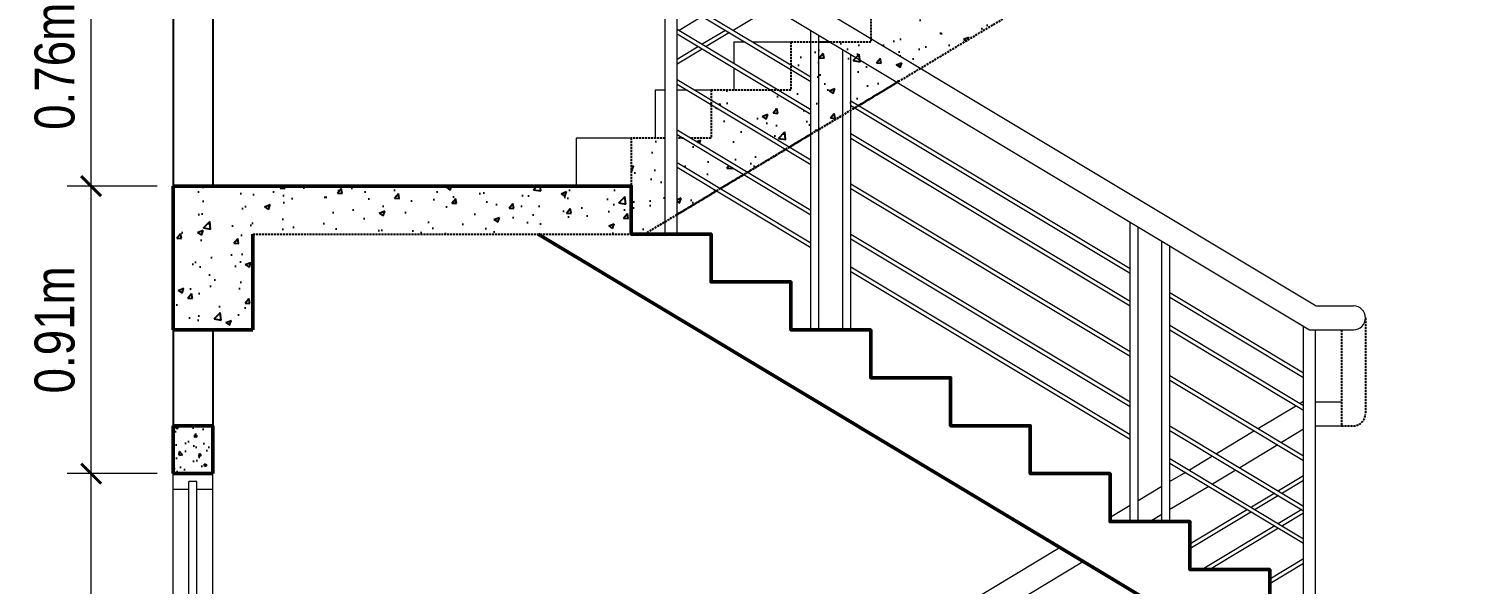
# Model space of a CAD drawing. Header units: inches. Extents: x -100787 to 3653, y -96809 to -8632.
# Drawn here: x -80548.6 to -80369.2, y -92103 to -92033.5 of the extents above; entities that cross this region are included whole.
import ezdxf

# ---------------------------------------------------------------- set-up
doc = ezdxf.new("R2010")
doc.units = ezdxf.units.IN
doc.header["$MEASUREMENT"] = 0
doc.header["$PDMODE"] = 99
doc.linetypes.add('ACAD_ISO04W100', pattern=[30.5, 24, -3, 0.5, -3])
doc.linetypes.add('DASHED2', pattern=[0.375, 0.25, -0.125])
for name, color, linetype, lineweight in [('Column', 2, 'Continuous', 50), ('Dimension', 7, 'Continuous', 15), ('FLOOR CASE', 251, 'Continuous', 13), ('GRID', 8, 'ACAD_ISO04W100', 15), ('LOW-WALL', 4, 'Continuous', 20), ('RAIL', 200, 'Continuous', 13), ('RAILING', 2, 'Continuous', 13), ('Window', 253, 'Continuous', 18)]:
    doc.layers.add(name, color=color, linetype=linetype, lineweight=lineweight)
for name, color, linetype in [('Hatch', 3, 'Continuous'), ('Stair', 190, 'DASHED2'), ('wall', 3, 'Continuous')]:
    doc.layers.add(name, color=color, linetype=linetype)
doc.styles.add('NARROW', font='ARIALN.TTF')
doc.dimstyles.new('3-16', dxfattribs={"dimtxt": 5, "dimasz": 2.5, "dimexe": 3, "dimexo": 2, "dimgap": 2, "dimtad": 1, "dimdec": 1, "dimzin": 3, "dimdsep": 46, "dimlunit": 4, "dimtxsty": 'NARROW', "dimblk": 'ARCHTICK', "dimcen": 0, "dimdle": 3, "dimclrd": 256, "dimclre": 256, "dimclrt": 7, "dimaunit": 1, "dimadec": 3, "dimazin": 1, "dimtfac": 1, "dimtdec": 1, "dimtofl": 0, "dimtmove": 0, "dimatfit": 3, "dimldrblk": 'CLOSED', "dimfxl": 1, "dimtolj": 1, "dimtzin": 0, "dimlwd": -1, "dimlwe": -1, "dimarcsym": 0})
pattern_1 = [(50, (-91153.956, -78001.683), (7.1726018, -0.6275213), [0.75, -8.25]), (355, (-91153.956, -78001.683), (-1.3875133, 7.5219213), [0.6, -6.6]), (100.4514, (-91153.358, -78001.7355), (5.7850938, 6.8943954), [0.637402, -7.011421]), (46.1842, (-91153.956, -77999.683), (10.6724105, -1.65519), [1.125, -12.375]), (96.6356, (-91153.066, -77999.821), (9.346627, 9.741179), [0.956103, -10.51713]), (351.1842, (-91153.956, -77999.683), (9.3466195, 9.741186), [0.9, -9.9]), (21, (-91152.956, -78000.183), (5.9690705, -4.026189), [0.75, -8.25]), (326, (-91152.956, -78000.183), (2.4331533, 7.2515005), [0.6, -6.6]), (71.4514, (-91152.4584, -78000.519), (8.4022263, 3.225305), [0.637402, -7.011421]), (37.5, (-91153.9558, -78001.6832), (0.12159855, 3.32893854), [0, -6.52, 0, -6.7, 0, -6.625]), (7.5, (-91153.956, -78001.683), (2.6306954, 3.9441171), [0, -3.82, 0, -6.37, 0, -2.525]), (327.5, (-91156.1858, -78001.6832), (5.33822436, -0.2255487), [0, -2.5, 0, -7.8, 0, -10.35]), (317.5, (-91157.186, -78001.683), (5.8318617, 1.0010498), [0, -3.25, 0, -5.18, 0, -7.35])]

# ---------------------------------------------------------------- blocks, each defined once
blk = doc.blocks.new('_ArchTick')
at = {"layer": 'GRID', "color": 0, "const_width": 0.15}
blk.add_lwpolyline([(-0.5, -0.5), (0.5, 0.5)], dxfattribs=at)
blk = doc.blocks.new('*D702')
at = {"layer": 'Defpoints', "color": 0}
for p in [(-80540.81, -92089.18), (-80530.55, -92089.18), (-80530.55, -92143.18)]:
    blk.add_point(p, dxfattribs=at)
at = {"layer": 'Dimension'}
for p, q in [((-80540.81, -92146.18), (-80540.81, -92086.18)), ((-80532.55, -92089.18), (-80543.81, -92089.18)), ((-80532.55, -92143.18), (-80543.81, -92143.18))]:
    blk.add_line(p, q, dxfattribs=at)
at = {"layer": 'Dimension', "xscale": 2.5, "yscale": 2.5, "zscale": 2.5}
for p, rotation in [((-80540.81, -92089.18), 90), ((-80540.81, -92143.18), 270)]:
    blk.add_blockref('_ArchTick', p, dxfattribs=dict(at, rotation=rotation))
at = {"layer": 'Dimension', "color": 7, "insert": (-80545.36, -92116.18), "char_height": 5, "attachment_point": 5, "rotation": 90, "style": 'NARROW'}
blk.add_mtext('\\A1;1.37m', dxfattribs=at)
blk = doc.blocks.new('_Closed')
at = {"layer": 'wall', "color": 0, "lineweight": -2}
for p, q in [((-1, 0.167), (0, 0)), ((-1, 0.167), (-1, -0.167)), ((0, 0), (-1, -0.167)), ((0, 0), (-1, 0))]:
    blk.add_line(p, q, dxfattribs=at)
blk = doc.blocks.new('*D706')
at = {"layer": 'Defpoints', "color": 0}
for p in [(-80540.81, -92053.18), (-80530.55, -92053.18), (-80530.55, -92089.18)]:
    blk.add_point(p, dxfattribs=at)
at = {"layer": 'Dimension'}
for p, q in [((-80540.81, -92092.18), (-80540.81, -92050.18)), ((-80532.55, -92053.18), (-80543.81, -92053.18)), ((-80532.55, -92089.18), (-80543.81, -92089.18))]:
    blk.add_line(p, q, dxfattribs=at)
at = {"layer": 'Dimension', "xscale": 2.5, "yscale": 2.5, "zscale": 2.5}
for p, rotation in [((-80540.81, -92053.18), 90), ((-80540.81, -92089.18), 270)]:
    blk.add_blockref('_ArchTick', p, dxfattribs=dict(at, rotation=rotation))
at = {"layer": 'Dimension', "color": 7, "insert": (-80545.36, -92071.18), "char_height": 5, "attachment_point": 5, "rotation": 90, "style": 'NARROW'}
blk.add_mtext('\\A1;0.91m', dxfattribs=at)
blk = doc.blocks.new('*D704')
at = {"layer": 'Defpoints', "color": 0}
for p in [(-80540.81, -92023.18), (-80530.55, -92023.18), (-80530.55, -92053.18)]:
    blk.add_point(p, dxfattribs=at)
at = {"layer": 'Dimension'}
for p, q in [((-80540.81, -92056.18), (-80540.81, -92020.18)), ((-80532.55, -92023.18), (-80543.81, -92023.18)), ((-80532.55, -92053.18), (-80543.81, -92053.18))]:
    blk.add_line(p, q, dxfattribs=at)
at = {"layer": 'Dimension', "xscale": 2.5, "yscale": 2.5, "zscale": 2.5}
for p, rotation in [((-80540.81, -92023.18), 90), ((-80540.81, -92053.18), 270)]:
    blk.add_blockref('_ArchTick', p, dxfattribs=dict(at, rotation=rotation))
at = {"layer": 'Dimension', "color": 7, "insert": (-80545.36, -92038.18), "char_height": 5, "attachment_point": 5, "rotation": 90, "style": 'NARROW'}
blk.add_mtext('\\A1;0.76m', dxfattribs=at)

msp = doc.modelspace()

# ---------------------------------------------------------------- hatches: boundary and pattern name
at = {"layer": 'Hatch'}
h = msp.add_hatch(dxfattribs=at)
h.set_pattern_fill('AR-CONC', color=256, style=0)
h.set_pattern_definition(pattern_1)
h.paths.add_polyline_path([(-80371.46, -91999.18), (-80384.78, -91999.18), (-80393.12, -91999.18), (-80393.12, -92005.18), (-80403.12, -92005.18), (-80403.12, -92011.18), (-80413.12, -92011.18), (-80413.12, -92017.18), (-80423.12, -92017.18), (-80423.12, -92023.18), (-80433.12, -92023.18), (-80433.12, -92029.18), (-80443.12, -92029.18), (-80443.12, -92034.68), (-80436.88, -92038.43)])
h.paths.add_polyline_path([(-80443.12, -92034.68), (-80443.12, -92035.18), (-80448.12, -92035.18), (-80439.79, -92040.18), (-80436.88, -92038.43)])
h.paths.add_polyline_path([(-80439.79, -92040.18), (-80445.62, -92036.68), (-80445.62, -92042.51), (-80444.65, -92043.1)])
h.paths.add_polyline_path([(-80446.62, -92036.08), (-80448.12, -92035.18), (-80449.62, -92035.18), (-80449.62, -92046.08), (-80446.62, -92044.28)])
h.paths.add_polyline_path([(-80445.62, -92036.68), (-80446.62, -92036.08), (-80446.62, -92044.28), (-80445.62, -92043.68)])
h.paths.add_polyline_path([(-80449.62, -92035.18), (-80450.62, -92035.18), (-80450.62, -92046.68), (-80449.62, -92046.08)])
h.paths.add_polyline_path([(-80450.62, -92035.18), (-80453.12, -92035.18), (-80453.12, -92038.01), (-80450.62, -92039.51)])
h.paths.add_polyline_path([(-80450.62, -92040.1), (-80453.12, -92038.6), (-80453.12, -92041.18), (-80454.64, -92041.18), (-80450.62, -92043.6)])
h.paths.add_polyline_path([(-80450.62, -92044.18), (-80455.62, -92041.18), (-80463.12, -92041.18), (-80463.12, -92042.39), (-80453.3, -92048.29), (-80450.62, -92046.68)])
h = msp.add_hatch(dxfattribs=at)
h.set_pattern_fill('AR-CONC', color=256, style=0)
h.set_pattern_definition(pattern_1)
h.paths.add_polyline_path([(-80463.12, -92042.97), (-80463.12, -92047.18), (-80465.63, -92047.18), (-80458.54, -92051.43), (-80453.78, -92048.58)])
h.paths.add_polyline_path([(-80466.6, -92047.18), (-80467.37, -92047.18), (-80467.37, -92050.22), (-80461.95, -92053.47), (-80459.03, -92051.73)])
h.paths.add_polyline_path([(-80462.43, -92053.77), (-80467.37, -92050.8), (-80467.37, -92056.73)])
h.paths.add_polyline_path([(-80468.87, -92047.18), (-80473.12, -92047.18), (-80473.12, -92053.18), (-80473.12, -92059.18), (-80471.46, -92059.18), (-80468.87, -92057.63)])
h.paths.add_polyline_path([(-80473.12, -92053.18), (-80530.55, -92053.18), (-80530.55, -92071.18), (-80520.55, -92071.18), (-80520.55, -92059.18), (-80473.12, -92059.18)])
h = msp.add_hatch(dxfattribs=at)
h.set_pattern_fill('AR-CONC', color=256, scale=0.5, style=0)
h.set_pattern_definition([(130, (-86132.4865, -72914.164), (-3.5863009, -0.31376067), [0.375, -4.125]), (185, (-86132.4865, -72914.164), (0.6937567, 3.7609607), [0.3, -3.3]), (79.5486, (-86132.7854, -72914.19), (-2.8925469, 3.4471977), [0.31870095, -3.50571056]), (133.8158, (-86132.4865, -72913.164), (-5.3362052, -0.8275951), [0.5625, -6.1875]), (83.3644, (-86132.931, -72913.233), (-4.6733135, 4.8705894), [0.4780514, -5.258565]), (188.8158, (-86132.4865, -72913.164), (-4.6733097, 4.870593), [0.45, -4.95]), (159, (-86132.9865, -72913.414), (-2.98453526, -2.01309445), [0.375, -4.125]), (214, (-86132.9865, -72913.414), (-1.21657666, 3.6257502), [0.3, -3.3]), (108.5486, (-86133.2352, -72913.5817), (-4.20111314, 1.6126525), [0.31870095, -3.50571056]), (142.5, (-86132.4865, -72914.164), (-0.06079928, 1.66446927), [0, -3.26, 0, -3.35, 0, -3.3125]), (172.5, (-86132.4865, -72914.164), (-1.31534769, 1.97205856), [0, -1.91, 0, -3.185, 0, -1.2625]), (212.5, (-86131.3715, -72914.164), (-2.66911218, -0.11277436), [0, -1.25, 0, -3.9, 0, -5.175]), (222.5, (-86130.8715, -72914.164), (-2.91593085, 0.5005249), [0, -1.625, 0, -2.59, 0, -3.675])])
h.paths.add_polyline_path([(-80530.55, -92083.18), (-80525.55, -92083.18), (-80525.55, -92089.18), (-80530.55, -92089.18)])

# ---------------------------------------------------------------- linework, layer by layer
at = {"layer": 'Column'}
for p, q in [((-80530.55, -92053.18), (-80530.55, -92071.18)), ((-80520.55, -92071.18), (-80520.55, -92059.18)), ((-80384.78, -92119.18), (-80484.78, -92059.18)), ((-80530.55, -92071.18), (-80520.55, -92071.18)), ((-80530.55, -92083.18), (-80525.55, -92083.18)), ((-80530.55, -92089.18), (-80530.55, -92083.18)), ((-80525.55, -92083.18), (-80525.55, -92089.18)), ((-80530.55, -92089.18), (-80525.55, -92089.18))]:
    msp.add_line(p, q, dxfattribs=at)
msp.add_lwpolyline([(-80314.84, -92113.18), (-80383.12, -92113.18), (-80383.12, -92107.18), (-80393.12, -92107.18), (-80393.12, -92101.18), (-80403.12, -92101.18), (-80403.12, -92095.18), (-80413.12, -92095.18), (-80413.12, -92089.18), (-80423.12, -92089.18), (-80423.12, -92083.18), (-80433.12, -92083.18), (-80433.12, -92077.18), (-80443.12, -92077.18), (-80443.12, -92071.18), (-80453.12, -92071.18), (-80453.12, -92065.18), (-80463.12, -92065.18), (-80463.12, -92059.18), (-80473.12, -92059.18), (-80473.12, -92053.18), (-80530.55, -92053.18)], dxfattribs=at)
at = {"layer": 'FLOOR CASE'}
for p, q in [((-80464.23, -92031.93), (-80467.14, -92033.68)), ((-80455.48, -92030.77), (-80460.34, -92033.68)), ((-80461.31, -92033.68), (-80464.23, -92035.43)), ((-80460.83, -92033.97), (-80463.74, -92035.72)), ((-80464.71, -92035.72), (-80467.37, -92037.32)), ((-80460.26, -92035.18), (-80460.26, -92037.81)), ((-80458.81, -92035.18), (-80460.26, -92035.18)), ((-80453.12, -92035.18), (-80457.84, -92035.18)), ((-80464.23, -92036.02), (-80467.37, -92037.9)), ((-80460.26, -92038.4), (-80460.26, -92041.18)), ((-80470.15, -92041.18), (-80470.15, -92047.18)), ((-80468.87, -92041.18), (-80470.15, -92041.18)), ((-80466.11, -92041.18), (-80467.37, -92041.18)), ((-80463.12, -92041.18), (-80465.14, -92041.18)), ((-80473.12, -92047.18), (-80480.04, -92047.18)), ((-80480.04, -92047.18), (-80480.04, -92053.18)), ((-80389.78, -92080.68), (-80394.54, -92083.54)), ((-80388.95, -92080.18), (-80389.3, -92080.39)), ((-80388.95, -92080.18), (-80388.87, -92080.18)), ((-80387.37, -92080.18), (-80384.12, -92080.18)), ((-80395.03, -92083.83), (-80399.79, -92086.69)), ((-80388.87, -92083.63), (-80391.63, -92085.29)), ((-80388.87, -92107.18), (-80388.87, -92083.63)), ((-80387.37, -92083.18), (-80384.12, -92083.18)), ((-80387.37, -92107.18), (-80387.37, -92083.18)), ((-80392.12, -92085.58), (-80396.88, -92088.44)), ((-80400.28, -92086.98), (-80403.19, -92088.73)), ((-80403.68, -92089.02), (-80405.62, -92090.18)), ((-80397.36, -92088.73), (-80400.28, -92090.48)), ((-80388.87, -92089.46), (-80392.02, -92091.35)), ((-80406.62, -92090.78), (-80409.62, -92092.58)), ((-80400.76, -92090.77), (-80405.62, -92093.68)), ((-80388.87, -92090.05), (-80391.53, -92091.64)), ((-80410.62, -92093.18), (-80413.12, -92094.68)), ((-80392.5, -92091.64), (-80395.42, -92093.39)), ((-80392.02, -92091.93), (-80394.93, -92093.68)), ((-80406.62, -92094.28), (-80408.12, -92095.18)), ((-80395.9, -92093.68), (-80403.12, -92098.01)), ((-80395.42, -92093.97), (-80403.12, -92098.6)), ((-80389.1, -92093.68), (-80392.02, -92095.43)), ((-80388.87, -92094.13), (-80391.53, -92095.72)), ((-80392.5, -92095.72), (-80401.6, -92101.18)), ((-80392.02, -92096.02), (-80400.63, -92101.18)), ((-80419.37, -92098.43), (-80468.95, -92128.18)), ((-80416.45, -92100.18), (-80468.12, -92131.18)), ((-80388.87, -92099.84), (-80393.12, -92102.39)), ((-80388.87, -92100.42), (-80393.12, -92102.97))]:
    msp.add_line(p, q, dxfattribs=at)
at = {"layer": 'LOW-WALL'}
for p, q in [((-80467.29, -92020.18), (-80387.29, -92068.18)), ((-80468.12, -92023.18), (-80388.12, -92071.18)), ((-80387.29, -92068.18), (-80382.62, -92068.18)), ((-80381.12, -92069.68), (-80381.12, -92069.68)), ((-80388.12, -92071.18), (-80382.62, -92071.18))]:
    msp.add_line(p, q, dxfattribs=at)
for start, end in [(0, 90), (270, 0)]:
    msp.add_arc((-80382.62, -92069.68), 1.5, start, end, dxfattribs=at)
at = {"layer": 'RAIL'}
for p, q in [((-80450.62, -92071.18), (-80450.62, -92033.68)), ((-80449.62, -92071.18), (-80449.62, -92034.28)), ((-80446.62, -92071.18), (-80446.62, -92036.08)), ((-80445.62, -92071.18), (-80445.62, -92036.68)), ((-80410.62, -92095.18), (-80410.62, -92057.68)), ((-80409.62, -92095.18), (-80409.62, -92058.28)), ((-80406.62, -92095.18), (-80406.62, -92060.08)), ((-80405.62, -92095.18), (-80405.62, -92060.68))]:
    msp.add_line(p, q, dxfattribs=at)
at = {"layer": 'RAILING'}
for p, q in [((-80468.87, -92059.18), (-80468.87, -92023.18)), ((-80467.37, -92059.18), (-80467.37, -92023.63)), ((-80467.37, -92029.46), (-80450.62, -92039.51)), ((-80467.37, -92030.05), (-80450.62, -92040.1)), ((-80467.37, -92033.55), (-80450.62, -92043.6)), ((-80467.37, -92034.13), (-80450.62, -92044.18)), ((-80467.37, -92039.84), (-80450.62, -92049.89)), ((-80467.37, -92040.42), (-80450.62, -92050.47)), ((-80445.62, -92042.51), (-80410.62, -92063.51)), ((-80445.62, -92043.1), (-80410.62, -92064.1)), ((-80467.37, -92046.14), (-80450.62, -92056.19)), ((-80445.62, -92046.6), (-80410.62, -92067.6)), ((-80467.37, -92046.72), (-80450.62, -92056.77)), ((-80445.62, -92047.18), (-80410.62, -92068.18)), ((-80467.37, -92050.22), (-80450.62, -92060.27)), ((-80467.37, -92050.8), (-80450.62, -92060.85)), ((-80445.62, -92052.89), (-80410.62, -92073.89)), ((-80445.62, -92053.47), (-80410.62, -92074.47)), ((-80445.62, -92059.19), (-80410.62, -92080.19)), ((-80445.62, -92059.77), (-80410.62, -92080.77)), ((-80445.62, -92063.27), (-80410.62, -92084.27)), ((-80445.62, -92063.85), (-80410.62, -92084.85)), ((-80405.62, -92066.51), (-80388.87, -92076.56)), ((-80405.62, -92067.1), (-80388.87, -92077.15)), ((-80405.62, -92070.6), (-80388.87, -92080.65)), ((-80405.62, -92071.18), (-80388.87, -92081.23)), ((-80388.87, -92107.18), (-80388.87, -92070.73)), ((-80387.37, -92107.18), (-80387.37, -92071.18)), ((-80405.62, -92076.89), (-80388.87, -92086.94)), ((-80405.62, -92077.47), (-80388.87, -92087.52)), ((-80405.62, -92083.19), (-80388.87, -92093.24)), ((-80405.62, -92083.77), (-80388.87, -92093.82)), ((-80405.62, -92087.27), (-80388.87, -92097.32)), ((-80405.62, -92087.85), (-80388.87, -92097.9))]:
    msp.add_line(p, q, dxfattribs=at)
at = {"layer": 'Stair'}
for p, q in [((-80381.12, -92069.68), (-80381.12, -92081.68)), ((-80384.12, -92071.18), (-80384.12, -92083.18)), ((-80381.12, -92081.68), (-80381.12, -92081.68)), ((-80384.12, -92083.18), (-80382.62, -92083.18))]:
    msp.add_line(p, q, dxfattribs=at)
for points in [[(-80520.55, -92059.18), (-80471.46, -92059.18), (-80371.46, -91999.18)], [(-80384.78, -91999.18), (-80384.78, -91999.18), (-80393.12, -91999.18), (-80393.12, -92005.18), (-80403.12, -92005.18), (-80403.12, -92011.18), (-80413.12, -92011.18), (-80413.12, -92017.18), (-80423.12, -92017.18), (-80423.12, -92023.18), (-80433.12, -92023.18), (-80433.12, -92029.18), (-80443.12, -92029.18), (-80443.12, -92035.18), (-80453.12, -92035.18), (-80453.12, -92041.18), (-80463.12, -92041.18), (-80463.12, -92047.18), (-80465.63, -92047.18)], [(-80448.12, -92035.18), (-80449.62, -92035.18)], [(-80444.65, -92043.1), (-80439.79, -92040.18)], [(-80449.62, -92046.08), (-80446.62, -92044.28)], [(-80468.87, -92047.18), (-80473.12, -92047.18), (-80473.12, -92053.18)], [(-80466.6, -92047.18), (-80467.37, -92047.18)], [(-80453.3, -92048.29), (-80450.62, -92046.68)], [(-80458.54, -92051.43), (-80453.78, -92048.58)], [(-80461.95, -92053.47), (-80459.03, -92051.73)], [(-80467.37, -92056.73), (-80462.43, -92053.77)], [(-80471.46, -92059.18), (-80468.87, -92057.63)]]:
    msp.add_lwpolyline(points, dxfattribs=at)
msp.add_arc((-80382.62, -92081.68), 1.5, 270, 0, dxfattribs=at)
at = {"layer": 'wall'}
for p, q in [((-80530.55, -92023.18), (-80530.55, -92053.18)), ((-80525.55, -92023.18), (-80525.55, -92053.18)), ((-80530.55, -92071.18), (-80530.55, -92083.18)), ((-80525.55, -92071.18), (-80525.55, -92083.18))]:
    msp.add_line(p, q, dxfattribs=at)
at = {"layer": 'Window'}
for p, q in [((-80530.55, -92143.18), (-80530.55, -92089.18)), ((-80525.55, -92143.18), (-80525.55, -92089.18)), ((-80528.55, -92091.18), (-80530.55, -92091.18)), ((-80528.55, -92142.18), (-80528.55, -92090.18)), ((-80527.55, -92090.18), (-80528.55, -92090.18)), ((-80527.55, -92142.18), (-80527.55, -92090.18)), ((-80525.55, -92091.18), (-80527.55, -92091.18))]:
    msp.add_line(p, q, dxfattribs=at)

# ---------------------------------------------------------------- dimensions: what is measured, and where the dimension line sits
at = {"layer": 'Dimension'}
for base, p1, p2, text, picture, middle in [((-80540.81, -92023.18), (-80530.55, -92053.18), (-80530.55, -92023.18), '0.76m', '*D704', (-80545.36, -92038.18)), ((-80540.81, -92053.18), (-80530.55, -92089.18), (-80530.55, -92053.18), '0.91m', '*D706', (-80545.36, -92071.18)), ((-80540.81, -92089.18), (-80530.55, -92143.18), (-80530.55, -92089.18), '1.37m', '*D702', (-80545.36, -92116.18))]:
    dim = msp.add_linear_dim(base=base, p1=p1, p2=p2, angle=90, text=text, dimstyle='3-16', dxfattribs=at)
    dim.commit()
    dim.dimension.update_dxf_attribs({"geometry": picture, "text_midpoint": middle})

doc.saveas('drawing.dxf')
